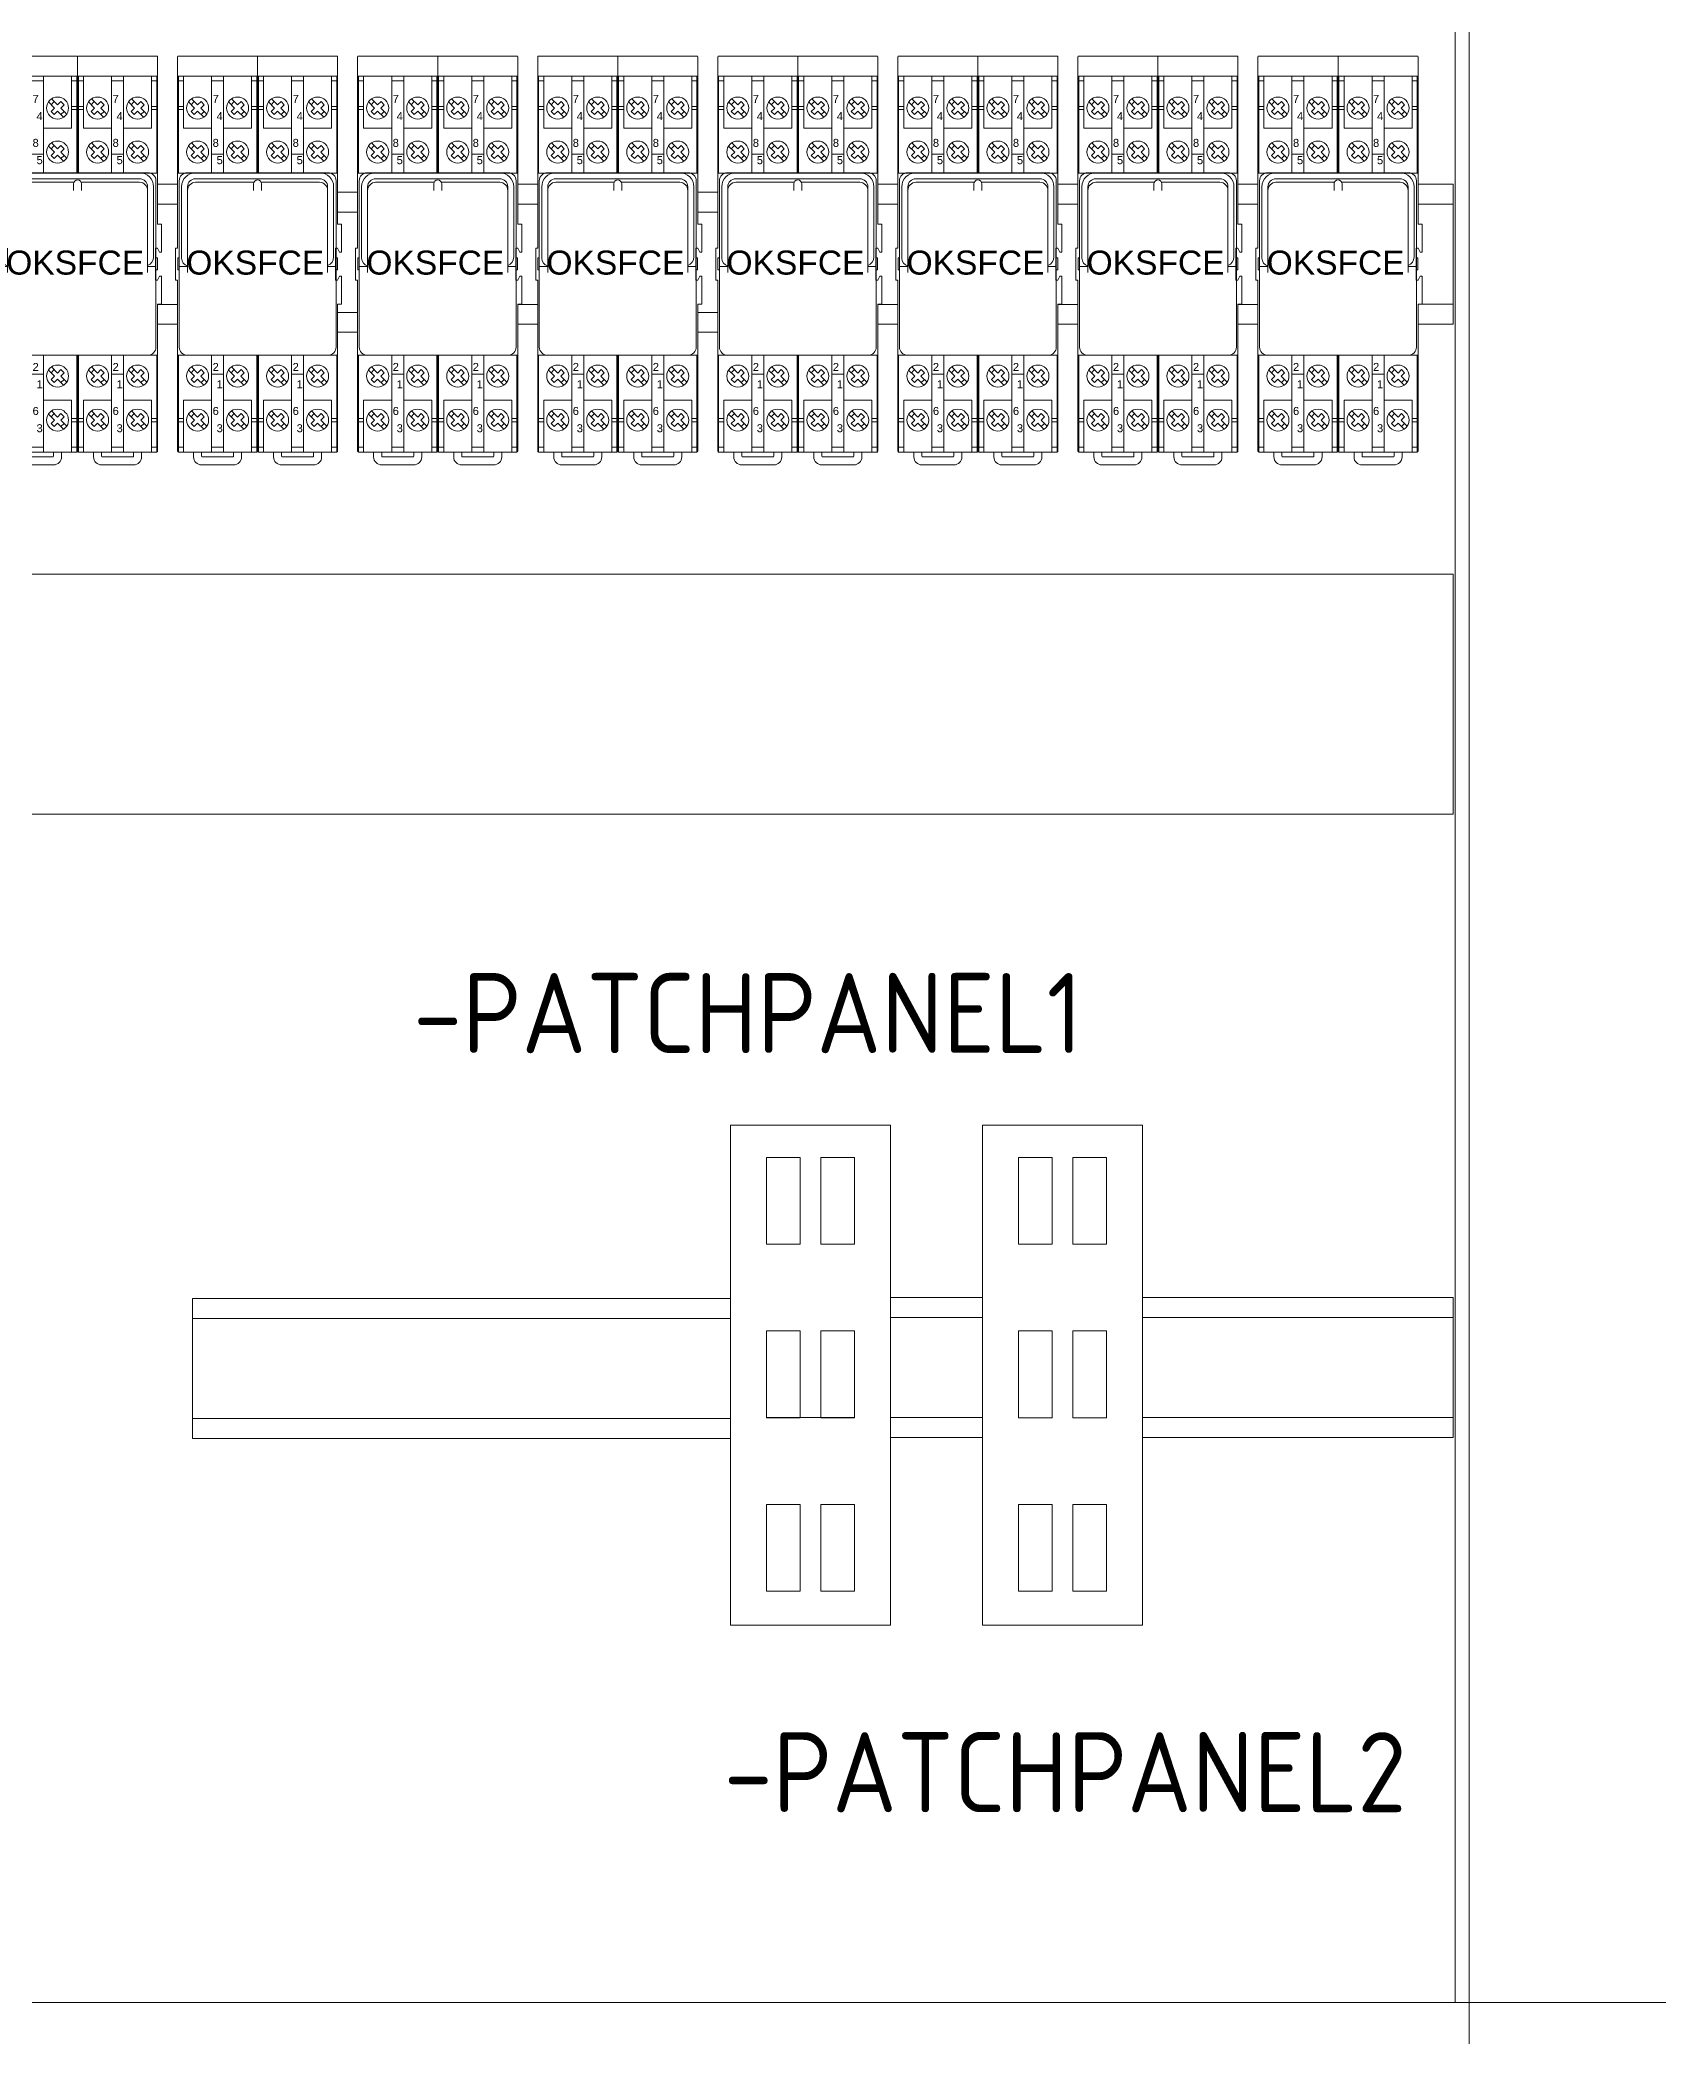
# Model space of a CAD drawing. Header units: millimetres. Extents: x 1359 to 3577, y 1333 to 3557.
# Drawn here: x 2062.9 to 2467.3, y 1671.2 to 2170.1 of the extents above; entities that cross this region are included whole.
import ezdxf
from ezdxf.enums import TextEntityAlignment as Align

# ---------------------------------------------------------------- set-up
doc = ezdxf.new("R2010")
doc.units = ezdxf.units.MM
doc.layers.add('000-PI-Oprema', color=30, linetype='Continuous', lineweight=5)
doc.layers.add('000-PI-ORMAR', color=2, linetype='Continuous')
doc.layers.add('002-PI-Kabelska kanalica', color=150, linetype='Continuous')
doc.styles.add('PI0', font='isocpeur.ttf', dxfattribs={"width": 0.9})
doc.styles.get("Standard").update_dxf_attribs({"font": 'arial.ttf'})

# ---------------------------------------------------------------- blocks, each defined once
blk = doc.blocks.new('montazna 2000x1000')
at = {"layer": '000-PI-ORMAR', "color": 0, "linetype": 'ByBlock', "lineweight": 0}
blk.add_line((899, 1890), (899, 0), dxfattribs=at)
blk = doc.blocks.new('*U50')
at = {"layer": '002-PI-Kabelska kanalica', "color": 0, "linetype": 'ByBlock', "lineweight": 0}
for p, q in [((-20, 715), (40, 715)), ((-20, -100), (-20, 715)), ((40, -100), (40, 715))]:
    blk.add_line(p, q, dxfattribs=at)
blk = doc.blocks.new('*U53')
at = {"layer": '002-PI-Kabelska kanalica', "color": 0, "linetype": 'ByBlock', "lineweight": 0}
for p, q in [((-20, 1572), (80, 1572)), ((-20, -100), (-20, 1572))]:
    blk.add_line(p, q, dxfattribs=at)
blk = doc.blocks.new('*U57')
at = {"layer": '002-PI-Kabelska kanalica', "color": 0, "linetype": 'ByBlock', "lineweight": 0}
blk.add_line((-20, -100), (-20, 1832), dxfattribs=at)
blk = doc.blocks.new('patchpanel santa')
at = {"layer": '000-PI-Oprema', "color": 0, "linetype": 'ByBlock', "lineweight": 0}
for p, q in [((-50.49, -101), (-50.49, 24)), ((-50.49, 24), (-10.49, 24)), ((-50.49, 24), (-10.49, 24)), ((-50.49, -101), (-50.49, 24)), ((-10.49, 24), (-10.49, -101)), ((-10.49, 24), (-10.49, -101)), ((-32.03, -101), (-50.49, -101)), ((-10.49, -101), (-50.49, -101)), ((-10.49, -101), (-32.03, -101))]:
    blk.add_line(p, q, dxfattribs=at)
at = {"layer": '000-PI-Oprema', "color": 0, "linetype": 'ByBlock', "lineweight": 0, "ltscale": 0.25}
for p, q in [((-41.47, 15.92), (-33.06, 15.92)), ((-41.47, -5.77), (-41.47, 15.92)), ((-33.06, 15.92), (-33.06, -5.77)), ((-27.92, 15.92), (-19.5, 15.92)), ((-27.92, -5.77), (-27.92, 15.92)), ((-19.5, 15.92), (-19.5, -5.77)), ((-33.06, -5.77), (-41.47, -5.77)), ((-19.5, -5.77), (-27.92, -5.77)), ((-41.47, -27.46), (-33.06, -27.46)), ((-41.47, -49.15), (-41.47, -27.46)), ((-33.06, -27.46), (-33.06, -49.15)), ((-27.92, -27.46), (-19.5, -27.46)), ((-27.92, -49.15), (-27.92, -27.46)), ((-19.5, -27.46), (-19.5, -49.15)), ((-33.06, -49.15), (-41.47, -49.15)), ((-19.5, -49.15), (-27.92, -49.15)), ((-41.47, -92.53), (-41.47, -70.84)), ((-41.47, -70.84), (-33.06, -70.84)), ((-33.06, -70.84), (-33.06, -92.53)), ((-27.92, -92.53), (-27.92, -70.84)), ((-27.92, -70.84), (-19.5, -70.84)), ((-19.5, -70.84), (-19.5, -92.53)), ((-33.06, -92.53), (-41.47, -92.53)), ((-19.5, -92.53), (-27.92, -92.53))]:
    blk.add_line(p, q, dxfattribs=at)
blk = doc.blocks.new('OKSFCE')
at = {"layer": '000-PI-Oprema', "color": 0, "linetype": 'ByBlock', "lineweight": 0}
for p, q in [((47678.64, 23886.34), (47678.64, 23838.54)), ((47678.84, 23886.54), (47698.44, 23886.54)), ((47698.64, 23886.34), (47698.64, 23857.29)), ((47698.84, 23886.54), (47718.44, 23886.54)), ((47718.64, 23886.34), (47718.64, 23844.54)), ((47678.84, 23881.54), (47678.84, 23857.29)), ((47678.84, 23881.54), (47698.44, 23881.54)), ((47680.14, 23880.32), (47678.84, 23880.32)), ((47680.14, 23881.54), (47680.14, 23868.54)), ((47687.14, 23881.54), (47687.14, 23857.29)), ((47690.14, 23880.32), (47687.14, 23880.32)), ((47690.14, 23881.54), (47690.14, 23857.29)), ((47697.14, 23881.54), (47697.14, 23868.54)), ((47698.44, 23880.32), (47697.14, 23880.32)), ((47698.44, 23881.54), (47698.44, 23857.29)), ((47698.84, 23881.54), (47698.84, 23857.29)), ((47698.84, 23881.54), (47718.44, 23881.54)), ((47700.14, 23880.32), (47698.84, 23880.32)), ((47700.14, 23881.54), (47700.14, 23868.54)), ((47707.14, 23881.54), (47707.14, 23857.29)), ((47710.14, 23880.32), (47707.14, 23880.32)), ((47710.14, 23881.54), (47710.14, 23857.29)), ((47717.14, 23881.54), (47717.14, 23868.54)), ((47718.44, 23880.32), (47717.14, 23880.32)), ((47718.44, 23881.54), (47718.44, 23857.29)), ((47678.64, 23873.16), (47680.14, 23873.16)), ((47678.84, 23873.94), (47680.14, 23873.94)), ((47681.34, 23875.05), (47682.86, 23873.54)), ((47682.01, 23874.38), (47682.79, 23875.16)), ((47682.01, 23872.69), (47682.86, 23873.54)), ((47682.01, 23872.69), (47682.79, 23871.91)), ((47682.12, 23875.83), (47683.64, 23874.31)), ((47682.79, 23871.91), (47683.64, 23872.76)), ((47683.64, 23874.31), (47684.49, 23875.16)), ((47683.64, 23872.76), (47685.16, 23871.24)), ((47684.42, 23873.54), (47685.27, 23874.38)), ((47684.42, 23873.54), (47685.93, 23872.02)), ((47684.49, 23875.16), (47685.27, 23874.38)), ((47684.49, 23871.91), (47685.27, 23872.69)), ((47691.34, 23875.05), (47692.86, 23873.54)), ((47692.01, 23874.38), (47692.79, 23875.16)), ((47692.01, 23872.69), (47692.86, 23873.54)), ((47692.01, 23872.69), (47692.79, 23871.91)), ((47692.12, 23875.83), (47693.64, 23874.31)), ((47692.79, 23871.91), (47693.64, 23872.76)), ((47693.64, 23874.31), (47694.49, 23875.16)), ((47693.64, 23872.76), (47695.16, 23871.24)), ((47694.42, 23873.54), (47695.27, 23874.38)), ((47694.42, 23873.54), (47695.93, 23872.02)), ((47694.49, 23875.16), (47695.27, 23874.38)), ((47694.49, 23871.91), (47695.27, 23872.69)), ((47698.44, 23873.94), (47697.14, 23873.94)), ((47698.64, 23873.16), (47697.14, 23873.16)), ((47698.64, 23873.16), (47700.14, 23873.16)), ((47698.84, 23873.94), (47700.14, 23873.94)), ((47701.34, 23875.05), (47702.86, 23873.54)), ((47702.01, 23874.38), (47702.79, 23875.16)), ((47702.01, 23872.69), (47702.86, 23873.54)), ((47702.01, 23872.69), (47702.79, 23871.91)), ((47702.12, 23875.83), (47703.64, 23874.31)), ((47702.79, 23871.91), (47703.64, 23872.76)), ((47703.64, 23874.31), (47704.49, 23875.16)), ((47703.64, 23872.76), (47705.16, 23871.24)), ((47704.42, 23873.54), (47705.27, 23874.38)), ((47704.42, 23873.54), (47705.93, 23872.02)), ((47704.49, 23875.16), (47705.27, 23874.38)), ((47704.49, 23871.91), (47705.27, 23872.69)), ((47711.34, 23875.05), (47712.86, 23873.54)), ((47712.01, 23874.38), (47712.79, 23875.16)), ((47712.01, 23872.69), (47712.86, 23873.54)), ((47712.01, 23872.69), (47712.79, 23871.91)), ((47712.12, 23875.83), (47713.64, 23874.31)), ((47712.79, 23871.91), (47713.64, 23872.76)), ((47713.64, 23874.31), (47714.49, 23875.16)), ((47713.64, 23872.76), (47715.16, 23871.24)), ((47714.42, 23873.54), (47715.27, 23874.38)), ((47714.42, 23873.54), (47715.93, 23872.02)), ((47714.49, 23875.16), (47715.27, 23874.38)), ((47714.49, 23871.91), (47715.27, 23872.69)), ((47718.44, 23873.94), (47717.14, 23873.94)), ((47718.64, 23873.16), (47717.14, 23873.16)), ((47680.14, 23868.54), (47687.14, 23868.54)), ((47697.14, 23868.54), (47690.14, 23868.54)), ((47700.14, 23868.54), (47707.14, 23868.54)), ((47717.14, 23868.54), (47710.14, 23868.54)), ((47681.34, 23864.05), (47682.86, 23862.54)), ((47682.01, 23863.38), (47682.79, 23864.16)), ((47682.01, 23861.69), (47682.86, 23862.54)), ((47682.12, 23864.83), (47683.64, 23863.31)), ((47683.64, 23863.31), (47684.49, 23864.16)), ((47684.42, 23862.54), (47685.27, 23863.38)), ((47684.42, 23862.54), (47685.93, 23861.02)), ((47684.49, 23864.16), (47685.27, 23863.38)), ((47691.34, 23864.05), (47692.86, 23862.54)), ((47692.01, 23863.38), (47692.79, 23864.16)), ((47692.01, 23861.69), (47692.86, 23862.54)), ((47692.12, 23864.83), (47693.64, 23863.31)), ((47693.64, 23863.31), (47694.49, 23864.16)), ((47694.42, 23862.54), (47695.27, 23863.38)), ((47694.42, 23862.54), (47695.93, 23861.02)), ((47694.49, 23864.16), (47695.27, 23863.38)), ((47701.34, 23864.05), (47702.86, 23862.54)), ((47702.01, 23863.38), (47702.79, 23864.16)), ((47702.01, 23861.69), (47702.86, 23862.54)), ((47702.12, 23864.83), (47703.64, 23863.31)), ((47703.64, 23863.31), (47704.49, 23864.16)), ((47704.42, 23862.54), (47705.27, 23863.38)), ((47704.42, 23862.54), (47705.93, 23861.02)), ((47704.49, 23864.16), (47705.27, 23863.38)), ((47711.34, 23864.05), (47712.86, 23862.54)), ((47712.01, 23863.38), (47712.79, 23864.16)), ((47712.01, 23861.69), (47712.86, 23862.54)), ((47712.12, 23864.83), (47713.64, 23863.31)), ((47713.64, 23863.31), (47714.49, 23864.16)), ((47714.42, 23862.54), (47715.27, 23863.38)), ((47714.42, 23862.54), (47715.93, 23861.02)), ((47714.49, 23864.16), (47715.27, 23863.38)), ((47678.64, 23857.29), (47698.64, 23857.29)), ((47716.24, 23857.37), (47681.04, 23857.37)), ((47682.01, 23861.69), (47682.79, 23860.91)), ((47682.79, 23860.91), (47683.64, 23861.76)), ((47683.14, 23857.37), (47714.14, 23857.37)), ((47683.64, 23861.76), (47685.16, 23860.24)), ((47684.49, 23860.91), (47685.27, 23861.69)), ((47690.14, 23862.02), (47687.14, 23862.02)), ((47692.01, 23861.69), (47692.79, 23860.91)), ((47692.79, 23860.91), (47693.64, 23861.76)), ((47693.64, 23861.76), (47695.16, 23860.24)), ((47694.49, 23860.91), (47695.27, 23861.69)), ((47698.64, 23857.29), (47718.64, 23857.29)), ((47702.01, 23861.69), (47702.79, 23860.91)), ((47702.79, 23860.91), (47703.64, 23861.76)), ((47703.64, 23861.76), (47705.16, 23860.24)), ((47704.49, 23860.91), (47705.27, 23861.69)), ((47710.14, 23862.02), (47707.14, 23862.02)), ((47712.01, 23861.69), (47712.79, 23860.91)), ((47712.79, 23860.91), (47713.64, 23861.76)), ((47713.64, 23861.76), (47715.16, 23860.24)), ((47714.49, 23860.91), (47715.27, 23861.69)), ((47679.04, 23855.37), (47679.04, 23813.77)), ((47679.64, 23853.87), (47679.64, 23836.02)), ((47681.14, 23853.87), (47681.14, 23836.02)), ((47681.14, 23852.97), (47681.14, 23832.42)), ((47683.14, 23855.87), (47714.14, 23855.87)), ((47697.72, 23854.97), (47683.14, 23854.97)), ((47697.64, 23854.57), (47697.64, 23852.97)), ((47714.14, 23854.97), (47699.56, 23854.97)), ((47699.64, 23854.57), (47699.64, 23852.97)), ((47716.14, 23853.87), (47716.14, 23836.32)), ((47716.14, 23852.97), (47716.14, 23832.42)), ((47717.64, 23853.87), (47717.64, 23836.32)), ((47718.24, 23813.77), (47718.24, 23855.37)), ((47718.64, 23844.54), (47719.64, 23844.54)), ((47719.64, 23844.54), (47719.64, 23837.54)), ((47678.14, 23830.54), (47678.14, 23838.54)), ((47678.14, 23838.54), (47678.64, 23838.54)), ((47718.14, 23838.54), (47718.14, 23830.54)), ((47718.64, 23838.54), (47718.14, 23838.54)), ((47719.14, 23837.54), (47718.64, 23838.54)), ((47719.64, 23837.54), (47719.14, 23837.54)), ((47678.69, 23836.07), (47678.69, 23833.07)), ((47679.04, 23836.07), (47678.69, 23836.07)), ((47679.04, 23833.07), (47678.69, 23833.07)), ((47681.14, 23833.92), (47679.04, 23833.92)), ((47716.14, 23833.92), (47718.24, 23833.92)), ((47718.59, 23836.07), (47718.24, 23836.07)), ((47718.59, 23833.07), (47718.24, 23833.07)), ((47718.59, 23836.07), (47718.59, 23833.07)), ((47678.64, 23830.54), (47678.14, 23830.54)), ((47678.64, 23830.54), (47678.64, 23787.74)), ((47718.64, 23830.54), (47718.14, 23830.54)), ((47718.64, 23830.54), (47719.14, 23831.54)), ((47719.64, 23831.54), (47719.14, 23831.54)), ((47719.64, 23831.54), (47719.64, 23824.54)), ((47718.64, 23824.54), (47718.64, 23787.74)), ((47718.64, 23824.54), (47719.64, 23824.54)), ((47678.64, 23811.79), (47698.64, 23811.79)), ((47678.84, 23811.79), (47678.84, 23787.54)), ((47681.04, 23811.77), (47716.24, 23811.77)), ((47681.34, 23808.05), (47682.86, 23806.54)), ((47682.01, 23807.38), (47682.79, 23808.16)), ((47682.12, 23808.83), (47683.64, 23807.31)), ((47683.64, 23807.31), (47684.49, 23808.16)), ((47684.42, 23806.54), (47685.27, 23807.38)), ((47684.49, 23808.16), (47685.27, 23807.38)), ((47687.14, 23811.79), (47687.14, 23787.54)), ((47690.14, 23811.79), (47690.14, 23787.54)), ((47691.34, 23808.05), (47692.86, 23806.54)), ((47692.01, 23807.38), (47692.79, 23808.16)), ((47692.12, 23808.83), (47693.64, 23807.31)), ((47693.64, 23807.31), (47694.49, 23808.16)), ((47694.42, 23806.54), (47695.27, 23807.38)), ((47694.49, 23808.16), (47695.27, 23807.38)), ((47698.44, 23811.79), (47698.44, 23787.54)), ((47698.64, 23811.79), (47718.64, 23811.79)), ((47698.64, 23811.79), (47698.64, 23787.74)), ((47698.84, 23811.79), (47698.84, 23787.54)), ((47701.34, 23808.05), (47702.86, 23806.54)), ((47702.01, 23807.38), (47702.79, 23808.16)), ((47702.12, 23808.83), (47703.64, 23807.31)), ((47703.64, 23807.31), (47704.49, 23808.16)), ((47704.42, 23806.54), (47705.27, 23807.38)), ((47704.49, 23808.16), (47705.27, 23807.38)), ((47707.14, 23811.79), (47707.14, 23787.54)), ((47710.14, 23811.79), (47710.14, 23787.54)), ((47711.34, 23808.05), (47712.86, 23806.54)), ((47712.01, 23807.38), (47712.79, 23808.16)), ((47712.12, 23808.83), (47713.64, 23807.31)), ((47713.64, 23807.31), (47714.49, 23808.16)), ((47714.42, 23806.54), (47715.27, 23807.38)), ((47714.49, 23808.16), (47715.27, 23807.38)), ((47718.44, 23811.79), (47718.44, 23787.54)), ((47682.01, 23805.69), (47682.86, 23806.54)), ((47682.01, 23805.69), (47682.79, 23804.91)), ((47682.79, 23804.91), (47683.64, 23805.76)), ((47683.64, 23805.76), (47685.16, 23804.24)), ((47684.42, 23806.54), (47685.93, 23805.02)), ((47684.49, 23804.91), (47685.27, 23805.69)), ((47690.14, 23807.05), (47687.14, 23807.05)), ((47692.01, 23805.69), (47692.86, 23806.54)), ((47692.01, 23805.69), (47692.79, 23804.91)), ((47692.79, 23804.91), (47693.64, 23805.76)), ((47693.64, 23805.76), (47695.16, 23804.24)), ((47694.42, 23806.54), (47695.93, 23805.02)), ((47694.49, 23804.91), (47695.27, 23805.69)), ((47702.01, 23805.69), (47702.86, 23806.54)), ((47702.01, 23805.69), (47702.79, 23804.91)), ((47702.79, 23804.91), (47703.64, 23805.76)), ((47703.64, 23805.76), (47705.16, 23804.24)), ((47704.42, 23806.54), (47705.93, 23805.02)), ((47704.49, 23804.91), (47705.27, 23805.69)), ((47710.14, 23807.05), (47707.14, 23807.05)), ((47712.01, 23805.69), (47712.86, 23806.54)), ((47712.01, 23805.69), (47712.79, 23804.91)), ((47712.79, 23804.91), (47713.64, 23805.76)), ((47713.64, 23805.76), (47715.16, 23804.24)), ((47714.42, 23806.54), (47715.93, 23805.02)), ((47714.49, 23804.91), (47715.27, 23805.69)), ((47680.14, 23800.54), (47680.14, 23787.54)), ((47680.14, 23800.54), (47687.14, 23800.54)), ((47682.12, 23797.83), (47683.64, 23796.31)), ((47697.14, 23800.54), (47690.14, 23800.54)), ((47692.12, 23797.83), (47693.64, 23796.31)), ((47697.14, 23800.54), (47697.14, 23787.54)), ((47700.14, 23800.54), (47700.14, 23787.54)), ((47700.14, 23800.54), (47707.14, 23800.54)), ((47702.12, 23797.83), (47703.64, 23796.31)), ((47717.14, 23800.54), (47710.14, 23800.54)), ((47712.12, 23797.83), (47713.64, 23796.31)), ((47717.14, 23800.54), (47717.14, 23787.54)), ((47678.64, 23795.91), (47680.14, 23795.91)), ((47678.84, 23795.13), (47680.14, 23795.13)), ((47681.34, 23797.05), (47682.86, 23795.54)), ((47682.01, 23796.38), (47682.79, 23797.16)), ((47682.01, 23794.69), (47682.86, 23795.54)), ((47682.01, 23794.69), (47682.79, 23793.91)), ((47682.79, 23793.91), (47683.64, 23794.76)), ((47683.64, 23796.31), (47684.49, 23797.16)), ((47683.64, 23794.76), (47685.16, 23793.24)), ((47684.42, 23795.54), (47685.27, 23796.38)), ((47684.42, 23795.54), (47685.93, 23794.02)), ((47684.49, 23797.16), (47685.27, 23796.38)), ((47684.49, 23793.91), (47685.27, 23794.69)), ((47691.34, 23797.05), (47692.86, 23795.54)), ((47692.01, 23796.38), (47692.79, 23797.16)), ((47692.01, 23794.69), (47692.86, 23795.54)), ((47692.01, 23794.69), (47692.79, 23793.91)), ((47692.79, 23793.91), (47693.64, 23794.76)), ((47693.64, 23796.31), (47694.49, 23797.16)), ((47693.64, 23794.76), (47695.16, 23793.24)), ((47694.42, 23795.54), (47695.27, 23796.38)), ((47694.42, 23795.54), (47695.93, 23794.02)), ((47694.49, 23797.16), (47695.27, 23796.38)), ((47694.49, 23793.91), (47695.27, 23794.69)), ((47697.14, 23795.91), (47698.64, 23795.91)), ((47698.44, 23795.13), (47697.14, 23795.13)), ((47698.64, 23795.91), (47700.14, 23795.91)), ((47698.84, 23795.13), (47700.14, 23795.13)), ((47701.34, 23797.05), (47702.86, 23795.54)), ((47702.01, 23796.38), (47702.79, 23797.16)), ((47702.01, 23794.69), (47702.86, 23795.54)), ((47702.01, 23794.69), (47702.79, 23793.91)), ((47702.79, 23793.91), (47703.64, 23794.76)), ((47703.64, 23796.31), (47704.49, 23797.16)), ((47703.64, 23794.76), (47705.16, 23793.24)), ((47704.42, 23795.54), (47705.27, 23796.38)), ((47704.42, 23795.54), (47705.93, 23794.02)), ((47704.49, 23797.16), (47705.27, 23796.38)), ((47704.49, 23793.91), (47705.27, 23794.69)), ((47711.34, 23797.05), (47712.86, 23795.54)), ((47712.01, 23796.38), (47712.79, 23797.16)), ((47712.01, 23794.69), (47712.86, 23795.54)), ((47712.01, 23794.69), (47712.79, 23793.91)), ((47712.79, 23793.91), (47713.64, 23794.76)), ((47713.64, 23796.31), (47714.49, 23797.16)), ((47713.64, 23794.76), (47715.16, 23793.24)), ((47714.42, 23795.54), (47715.27, 23796.38)), ((47714.42, 23795.54), (47715.93, 23794.02)), ((47714.49, 23797.16), (47715.27, 23796.38)), ((47714.49, 23793.91), (47715.27, 23794.69)), ((47717.14, 23795.91), (47718.64, 23795.91)), ((47718.44, 23795.13), (47717.14, 23795.13)), ((47680.14, 23788.75), (47678.84, 23788.75)), ((47678.84, 23787.54), (47698.44, 23787.54)), ((47682.64, 23786.34), (47682.64, 23787.54)), ((47684.64, 23786.54), (47684.64, 23787.54)), ((47684.64, 23786.54), (47684.64, 23787.54)), ((47690.14, 23788.75), (47687.14, 23788.75)), ((47692.64, 23787.54), (47692.64, 23786.54)), ((47692.64, 23787.54), (47692.64, 23786.54)), ((47694.64, 23787.54), (47694.64, 23786.34)), ((47698.44, 23788.75), (47697.14, 23788.75)), ((47700.14, 23788.75), (47698.84, 23788.75)), ((47698.84, 23787.54), (47718.44, 23787.54)), ((47702.64, 23786.34), (47702.64, 23787.54)), ((47704.64, 23786.54), (47704.64, 23787.54)), ((47710.14, 23788.75), (47707.14, 23788.75)), ((47712.64, 23787.54), (47712.64, 23786.54)), ((47714.64, 23787.54), (47714.64, 23786.34)), ((47718.44, 23788.75), (47717.14, 23788.75)), ((47692.64, 23784.34), (47684.64, 23784.34)), ((47692.44, 23786.34), (47684.84, 23786.34)), ((47692.44, 23786.34), (47684.84, 23786.34)), ((47712.64, 23784.34), (47704.64, 23784.34)), ((47712.44, 23786.34), (47704.84, 23786.34))]:
    blk.add_line(p, q, dxfattribs=at)
for points in [[(47678.64, 23880.24), (47678.64, 23880.25), (47678.65, 23880.26), (47678.65, 23880.27), (47678.67, 23880.28), (47678.68, 23880.29), (47678.7, 23880.3), (47678.72, 23880.3), (47678.74, 23880.31), (47678.76, 23880.31), (47678.79, 23880.32), (47678.81, 23880.32), (47678.84, 23880.32)], [(47698.64, 23880.24), (47698.64, 23880.25), (47698.63, 23880.26), (47698.62, 23880.27), (47698.61, 23880.28), (47698.6, 23880.29), (47698.58, 23880.3), (47698.56, 23880.3), (47698.54, 23880.31), (47698.52, 23880.31), (47698.49, 23880.32), (47698.46, 23880.32), (47698.44, 23880.32)], [(47698.64, 23880.24), (47698.64, 23880.25), (47698.65, 23880.26), (47698.65, 23880.27), (47698.67, 23880.28), (47698.68, 23880.29), (47698.7, 23880.3), (47698.72, 23880.3), (47698.74, 23880.31), (47698.76, 23880.31), (47698.79, 23880.32), (47698.81, 23880.32), (47698.84, 23880.32)], [(47718.64, 23880.24), (47718.64, 23880.25), (47718.63, 23880.26), (47718.62, 23880.27), (47718.61, 23880.28), (47718.6, 23880.29), (47718.58, 23880.3), (47718.56, 23880.3), (47718.54, 23880.31), (47718.52, 23880.31), (47718.49, 23880.32), (47718.46, 23880.32), (47718.44, 23880.32)], [(47678.84, 23873.94), (47678.81, 23873.94), (47678.79, 23873.94), (47678.76, 23873.94), (47678.74, 23873.93), (47678.72, 23873.93), (47678.7, 23873.92), (47678.68, 23873.91), (47678.67, 23873.9), (47678.65, 23873.9), (47678.65, 23873.89), (47678.64, 23873.88), (47678.64, 23873.87)], [(47698.44, 23873.94), (47698.46, 23873.94), (47698.49, 23873.94), (47698.52, 23873.94), (47698.54, 23873.93), (47698.56, 23873.93), (47698.58, 23873.92), (47698.6, 23873.91), (47698.61, 23873.9), (47698.62, 23873.9), (47698.63, 23873.89), (47698.64, 23873.88), (47698.64, 23873.87)], [(47698.84, 23873.94), (47698.81, 23873.94), (47698.79, 23873.94), (47698.76, 23873.94), (47698.74, 23873.93), (47698.72, 23873.93), (47698.7, 23873.92), (47698.68, 23873.91), (47698.67, 23873.9), (47698.65, 23873.9), (47698.65, 23873.89), (47698.64, 23873.88), (47698.64, 23873.87)], [(47718.44, 23873.94), (47718.46, 23873.94), (47718.49, 23873.94), (47718.52, 23873.94), (47718.54, 23873.93), (47718.56, 23873.93), (47718.58, 23873.92), (47718.6, 23873.91), (47718.61, 23873.9), (47718.62, 23873.9), (47718.63, 23873.89), (47718.64, 23873.88), (47718.64, 23873.87)], [(47678.84, 23795.13), (47678.81, 23795.13), (47678.79, 23795.13), (47678.76, 23795.13), (47678.74, 23795.14), (47678.72, 23795.14), (47678.7, 23795.15), (47678.68, 23795.16), (47678.67, 23795.17), (47678.65, 23795.18), (47678.65, 23795.19), (47678.64, 23795.2), (47678.64, 23795.21)], [(47698.64, 23795.21), (47698.64, 23795.2), (47698.63, 23795.19), (47698.62, 23795.18), (47698.61, 23795.17), (47698.6, 23795.16), (47698.58, 23795.15), (47698.56, 23795.14), (47698.54, 23795.14), (47698.52, 23795.13), (47698.49, 23795.13), (47698.46, 23795.13), (47698.44, 23795.13)], [(47698.84, 23795.13), (47698.81, 23795.13), (47698.79, 23795.13), (47698.76, 23795.13), (47698.74, 23795.14), (47698.72, 23795.14), (47698.7, 23795.15), (47698.68, 23795.16), (47698.67, 23795.17), (47698.65, 23795.18), (47698.65, 23795.19), (47698.64, 23795.2), (47698.64, 23795.21)], [(47718.64, 23795.21), (47718.64, 23795.2), (47718.63, 23795.19), (47718.62, 23795.18), (47718.61, 23795.17), (47718.6, 23795.16), (47718.58, 23795.15), (47718.56, 23795.14), (47718.54, 23795.14), (47718.52, 23795.13), (47718.49, 23795.13), (47718.46, 23795.13), (47718.44, 23795.13)], [(47678.64, 23788.83), (47678.64, 23788.82), (47678.65, 23788.81), (47678.65, 23788.8), (47678.67, 23788.79), (47678.68, 23788.78), (47678.7, 23788.77), (47678.72, 23788.77), (47678.74, 23788.76), (47678.76, 23788.76), (47678.79, 23788.75), (47678.81, 23788.75), (47678.84, 23788.75)], [(47698.44, 23788.75), (47698.46, 23788.75), (47698.49, 23788.75), (47698.52, 23788.76), (47698.54, 23788.76), (47698.56, 23788.77), (47698.58, 23788.77), (47698.6, 23788.78), (47698.61, 23788.79), (47698.62, 23788.8), (47698.63, 23788.81), (47698.64, 23788.82), (47698.64, 23788.83)], [(47698.64, 23788.83), (47698.64, 23788.82), (47698.65, 23788.81), (47698.65, 23788.8), (47698.67, 23788.79), (47698.68, 23788.78), (47698.7, 23788.77), (47698.72, 23788.77), (47698.74, 23788.76), (47698.76, 23788.76), (47698.79, 23788.75), (47698.81, 23788.75), (47698.84, 23788.75)], [(47718.44, 23788.75), (47718.46, 23788.75), (47718.49, 23788.75), (47718.52, 23788.76), (47718.54, 23788.76), (47718.56, 23788.77), (47718.58, 23788.77), (47718.6, 23788.78), (47718.61, 23788.79), (47718.62, 23788.8), (47718.63, 23788.81), (47718.64, 23788.82), (47718.64, 23788.83)]]:
    blk.add_lwpolyline(points, dxfattribs=at)
for centre in [(47683.64, 23873.54), (47693.64, 23873.54), (47703.64, 23873.54), (47713.64, 23873.54), (47683.64, 23862.54), (47693.64, 23862.54), (47703.64, 23862.54), (47713.64, 23862.54), (47683.64, 23806.54), (47693.64, 23806.54), (47703.64, 23806.54), (47713.64, 23806.54), (47683.64, 23795.54), (47693.64, 23795.54), (47703.64, 23795.54), (47713.64, 23795.54)]:
    blk.add_circle(centre, 2.75, dxfattribs=at)
for centre, radius, start, end in [((47678.84, 23886.34), 0.2, 90, 180), ((47698.44, 23886.34), 0.2, 0, 90), ((47698.84, 23886.34), 0.2, 90, 180), ((47718.44, 23886.34), 0.2, 0, 90), ((47678.84, 23881.34), 0.2, 90, 180), ((47698.44, 23881.34), 0.2, 0, 90), ((47698.84, 23881.34), 0.2, 90, 180), ((47718.44, 23881.34), 0.2, 0, 90), ((47681.04, 23855.37), 2, 90, 180), ((47683.14, 23853.87), 3.5, 90, 180), ((47714.14, 23853.87), 3.5, 0, 90), ((47716.24, 23855.37), 2, 0, 90), ((47683.14, 23853.87), 2, 90, 180), ((47683.14, 23852.97), 2, 90, 180), ((47698.64, 23854.57), 1, 0, 180), ((47714.14, 23853.87), 2, 0, 90), ((47714.14, 23852.97), 2, 0, 90), ((47681.64, 23836.02), 2, 180, 255.5225), ((47715.34, 23836.32), 2.3, 290.3544, 0), ((47681.04, 23813.77), 2, 180, 270), ((47716.24, 23813.77), 2, 270, 0), ((47678.84, 23787.74), 0.2, 180, 270), ((47698.44, 23787.74), 0.2, 270, 0), ((47698.84, 23787.74), 0.2, 180, 270), ((47718.44, 23787.74), 0.2, 270, 0), ((47684.64, 23786.34), 2, 180, 270), ((47684.84, 23786.54), 0.2, 180, 270), ((47684.84, 23786.54), 0.2, 180, 270), ((47692.44, 23786.54), 0.2, 270, 0), ((47692.44, 23786.54), 0.2, 270, 0), ((47692.64, 23786.34), 2, 270, 0), ((47704.64, 23786.34), 2, 180, 270), ((47704.84, 23786.54), 0.2, 180, 270), ((47712.44, 23786.54), 0.2, 270, 0), ((47712.64, 23786.34), 2, 270, 0)]:
    blk.add_arc(centre, radius, start, end, dxfattribs=at)
at = {"layer": '000-PI-Oprema', "color": 0, "linetype": 'ByBlock', "lineweight": 0, "char_height": 1.9995, "width": 2.5471}
for s, insert, attachment_point in [('{\\fArial|b0|i0|c0|p34;7}', (47687.39, 23876.83), 1), ('{\\fArial|b0|i0|c0|p34;4}', (47689.94, 23872.51), 3), ('{\\fArial|b0|i0|c0|p34;7}', (47707.39, 23876.83), 1), ('{\\fArial|b0|i0|c0|p34;4}', (47709.94, 23872.51), 3), ('{\\fArial|b0|i0|c0|p34;8}', (47687.39, 23865.83), 1), ('{\\fArial|b0|i0|c0|p34;8}', (47707.39, 23865.83), 1), ('{\\fArial|b0|i0|c0|p34;5}', (47689.94, 23861.51), 3), ('{\\fArial|b0|i0|c0|p34;5}', (47709.94, 23861.51), 3), ('{\\fArial|b0|i0|c0|p34;2}', (47687.39, 23809.83), 1), ('{\\fArial|b0|i0|c0|p34;2}', (47707.39, 23809.83), 1), ('{\\fArial|b0|i0|c0|p34;1}', (47689.94, 23805.51), 3), ('{\\fArial|b0|i0|c0|p34;1}', (47709.94, 23805.51), 3), ('{\\fArial|b0|i0|c0|p34;6}', (47687.39, 23798.83), 1), ('{\\fArial|b0|i0|c0|p34;6}', (47707.39, 23798.83), 1), ('{\\fArial|b0|i0|c0|p34;3}', (47689.94, 23794.51), 3), ('{\\fArial|b0|i0|c0|p34;3}', (47709.94, 23794.51), 3)]:
    blk.add_mtext(s, dxfattribs=dict(at, insert=insert, attachment_point=attachment_point))
at = {"layer": '000-PI-Oprema', "color": 0, "linetype": 'ByBlock', "lineweight": 0, "insert": (47698.05, 23834.87), "char_height": 6, "attachment_point": 5}
blk.add_mtext_dynamic_manual_height_columns('{\\fArial|b0|i0|c238|p34;OK}S{\\fArial|b0|i0|c238|p34;FC}E', width=44.995, gutter_width=1, heights=[10], dxfattribs=at)

msp = doc.modelspace()

# ---------------------------------------------------------------- linework, layer by layer
at = {"layer": '002-PI-Kabelska kanalica', "color": 0, "linetype": 'ByBlock', "lineweight": 0, "ltscale": 0.25}
for p, q in [((2307.5, 1804.041), (2315.916, 1804.041)), ((2321.056, 1804.041), (2329.472, 1804.041))]:
    msp.add_line(p, q, dxfattribs=at)
for points in [[(2092.332, 2134.04), (2097.332, 2134.056)], [(2137.332, 2132.056), (2142.332, 2132.072)], [(2182.332, 2134.04), (2187.332, 2134.056)], [(2227.332, 2132.056), (2232.332, 2132.072)], [(2272.332, 2134.04), (2277.332, 2134.056)], [(2317.332, 2134.04), (2322.332, 2134.056)], [(2362.332, 2134.04), (2367.332, 2134.056)], [(2407.27, 2134.056), (2416.071, 2134.056)], [(2416.071, 2099.056), (2416.071, 2134.056)], [(2092.332, 2129.04), (2097.332, 2129.04)], [(2137.332, 2127.056), (2142.332, 2127.056)], [(2182.332, 2129.04), (2187.332, 2129.04)], [(2227.332, 2127.056), (2232.332, 2127.056)], [(2272.332, 2129.04), (2277.332, 2129.04)], [(2317.332, 2129.04), (2322.332, 2129.04)], [(2362.332, 2129.04), (2367.332, 2129.04)], [(2407.332, 2129.056), (2416.071, 2129.056)], [(2092.332, 2103.951), (2097.332, 2103.951)], [(2137.332, 2101.967), (2142.332, 2101.967)], [(2182.332, 2103.951), (2187.332, 2103.951)], [(2227.332, 2101.967), (2232.332, 2101.967)], [(2272.332, 2103.951), (2277.332, 2103.951)], [(2317.332, 2103.951), (2322.332, 2103.951)], [(2362.332, 2103.951), (2367.332, 2103.951)], [(2408.332, 2104.056), (2416.071, 2104.056)], [(2092.332, 2099.04), (2097.332, 2099.04)], [(2137.332, 2097.056), (2142.332, 2097.056)], [(2182.332, 2099.04), (2187.332, 2099.04)], [(2227.332, 2097.056), (2232.332, 2097.056)], [(2272.332, 2099.04), (2277.332, 2099.04)], [(2317.332, 2099.04), (2322.332, 2099.04)], [(2362.332, 2099.04), (2367.332, 2099.04)], [(2407.332, 2099.056), (2416.071, 2099.056)], [(2101.053, 1855.556), (2101.053, 1820.556), (2235.488, 1820.556)], [(2101.053, 1855.556), (2235.488, 1855.556)], [(2275.488, 1855.795), (2298.486, 1855.795)], [(2338.486, 1855.795), (2416.071, 1855.795)], [(2416.071, 1820.795), (2416.071, 1855.795)], [(2101.053, 1850.556), (2235.488, 1850.556)], [(2275.488, 1850.795), (2298.486, 1850.795)], [(2338.486, 1850.795), (2416.071, 1850.795)], [(2101.053, 1825.556), (2235.488, 1825.556)], [(2244.502, 1825.795), (2252.918, 1825.795)], [(2248.486, 1825.795), (2266.475, 1825.795)], [(2258.059, 1825.795), (2266.475, 1825.795)], [(2275.488, 1825.795), (2298.486, 1825.795)], [(2338.486, 1825.795), (2416.071, 1825.795)], [(2275.488, 1820.795), (2298.486, 1820.795)], [(2338.486, 1820.795), (2416.071, 1820.795)]]:
    msp.add_lwpolyline(points, dxfattribs=at)

# ---------------------------------------------------------------- block references
for p in [(-45626.307, -21720.48), (-45581.307, -21720.48), (-45536.307, -21720.48), (-45491.307, -21720.48), (-45446.307, -21720.48), (-45401.307, -21720.48), (-45356.307, -21720.48), (-45311.307, -21720.48)]:
    msp.add_blockref('OKSFCE', p)
at = {"layer": '002-PI-Kabelska kanalica', "color": 0, "linetype": 'ByBlock', "lineweight": 0}
for name, p in [('montazna 2000x1000', (1521.071, 1461.556)), ('patchpanel santa', (2285.974, 1874.883)), ('patchpanel santa', (2348.972, 1874.883))]:
    msp.add_blockref(name, p, dxfattribs=at)
at = {"layer": '002-PI-Kabelska kanalica', "color": 0, "linetype": 'ByBlock', "lineweight": 0, "xscale": -1, "rotation": 180}
msp.add_blockref('*U53', (2436.571, 3251.556), dxfattribs=at)
at = {"layer": '002-PI-Kabelska kanalica', "color": 0, "linetype": 'ByBlock', "lineweight": 0, "rotation": 270}
for name, p in [('*U50', (1701.071, 2016.556)), ('*U57', (1601.071, 1659.556))]:
    msp.add_blockref(name, p, dxfattribs=at)

# ---------------------------------------------------------------- texts
at = {"layer": '002-PI-Kabelska kanalica', "color": 0, "linetype": 'ByBlock', "lineweight": 0, "style": 'PI0', "width": 0.9}
for s, p in [('-PATCHPANEL1', (2239.878, 1926.879)), ('-PATCHPANEL2', (2319.134, 1737.156))]:
    msp.add_text(s, height=20, dxfattribs=at).set_placement(p, align=Align.MIDDLE)

doc.saveas('drawing.dxf')
